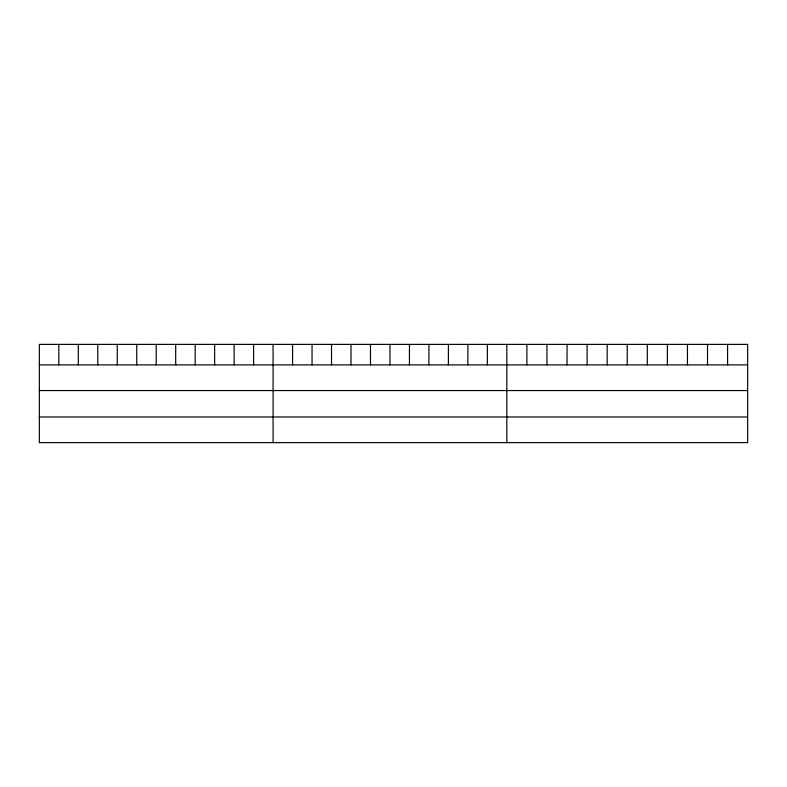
<?xml version="1.0" encoding="UTF-8"?>
<svg xmlns="http://www.w3.org/2000/svg" width="787" height="787" viewBox="0 0 787 787"><rect width="100%" height="100%" fill="white"/><g stroke="black" fill="none" stroke-linecap="round" stroke-linejoin="round"><path stroke-width="1.18" d="M39.35 364.893L747.65 364.893M39.35 390.549L747.65 390.549M39.35 416.972L747.65 416.972M727.582 344.381L727.582 364.893M707.513 344.381L707.513 364.893M687.444 344.381L687.444 364.893M667.376 344.381L667.376 364.893M647.308 344.381L647.308 364.893M627.239 344.381L627.239 364.893M607.171 344.381L607.171 364.893M587.102 344.381L587.102 364.893M567.034 344.381L567.034 364.893M546.965 344.381L546.965 364.893M526.897 344.381L526.897 364.893M506.828 344.381L506.828 442.619M487.35 344.381L487.35 364.893M467.872 344.381L467.872 364.893M448.393 344.381L448.393 364.893M428.915 344.381L428.915 364.893M409.437 344.381L409.437 364.893M389.958 344.381L389.958 364.893M370.48 344.381L370.48 364.893M351.002 344.381L351.002 364.893M331.524 344.381L331.524 364.893M312.046 344.381L312.046 364.893M292.567 344.381L292.567 364.893M273.089 344.381L273.089 442.619M253.611 344.381L253.611 364.893M234.132 344.381L234.132 364.893M214.654 344.381L214.654 364.893M195.176 344.381L195.176 364.893M175.698 344.381L175.698 364.893M156.22 344.381L156.22 364.893M136.741 344.381L136.741 364.893M117.263 344.381L117.263 364.893M97.785 344.381L97.785 364.893M78.306 344.381L78.306 364.893M58.828 344.381L58.828 364.893M747.65 344.381L39.35 344.381L39.35 442.619L747.65 442.619L747.65 344.381"/></g></svg>
